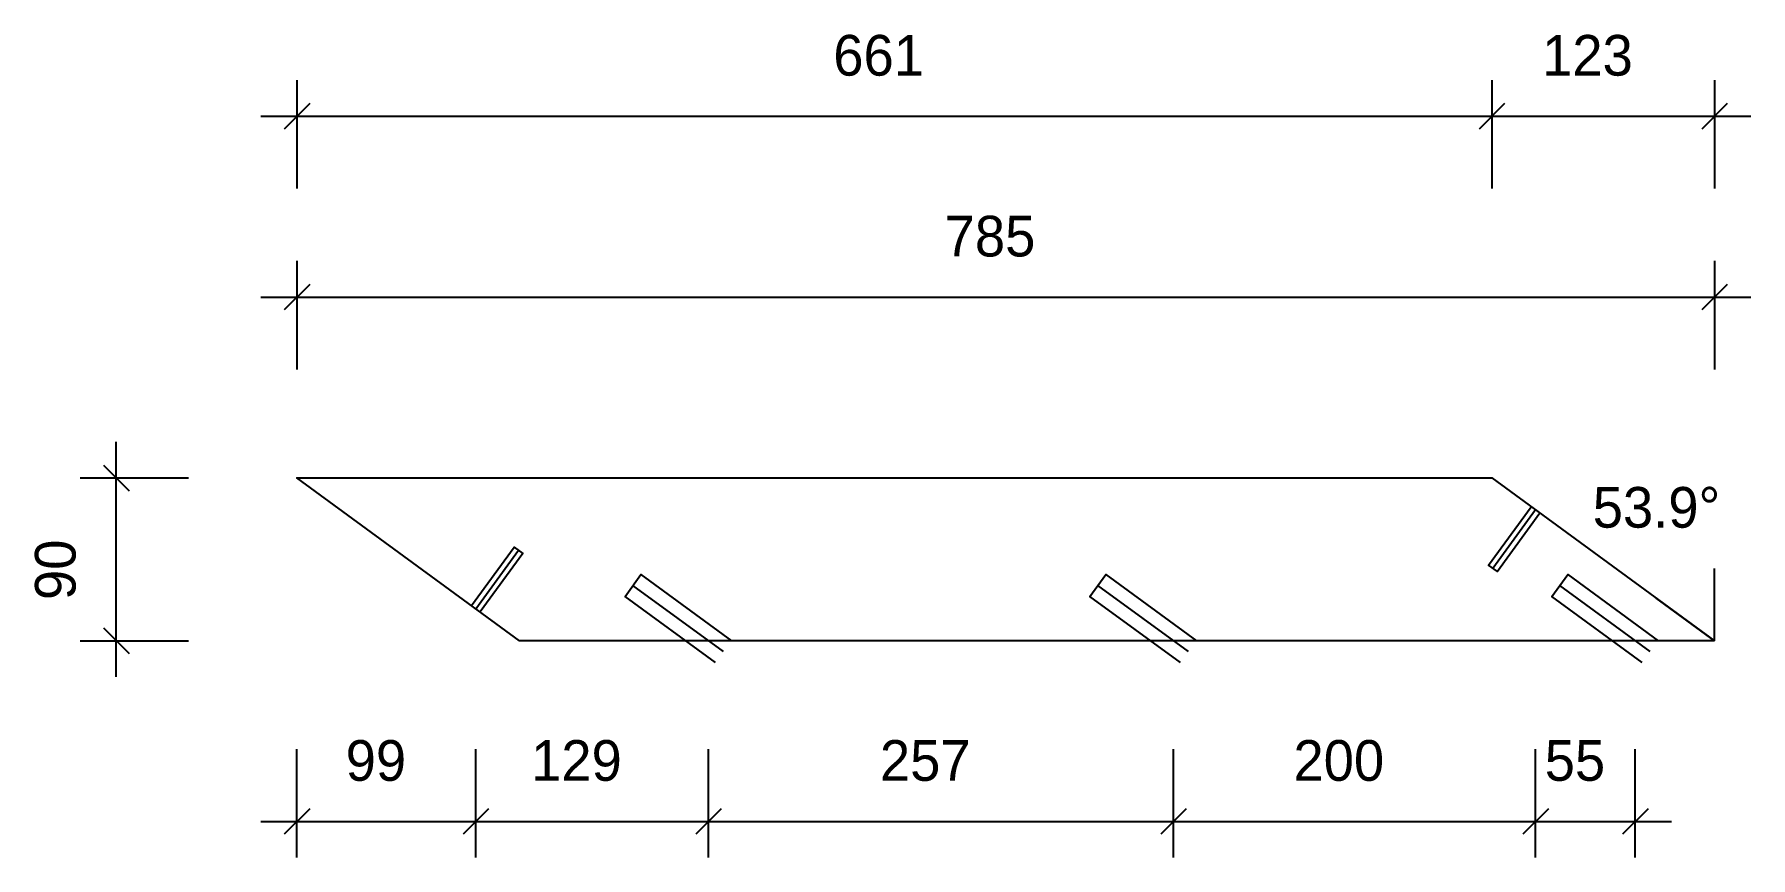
# Model space of a CAD drawing. Header units: millimetres. Extents: x -145 to 805, y -120 to 335.
import ezdxf
from ezdxf.enums import TextEntityAlignment as Align

# ---------------------------------------------------------------- set-up
doc = ezdxf.new("R2010")
doc.units = ezdxf.units.MM
for name, color, linetype in [('CONTOUR', 7, 'CONTINUOUS'), ('DIMLINES', 7, 'CONTINUOUS'), ('DIMLINESTEXT', 7, 'CONTINUOUS'), ('DRILLINGSSIDE', 7, 'CONTINUOUS')]:
    doc.layers.add(name, color=color, linetype=linetype)

msp = doc.modelspace()

# ---------------------------------------------------------------- linework, layer by layer
at = {"layer": 'CONTOUR', "color": 0, "linetype": '0'}
msp.add_lwpolyline([(784.688, 0), (123.276, 0), (0, 90), (661.412, 90), (784.688, 0)], dxfattribs=at)
at = {"layer": 'DIMLINES', "color": 0}
for p, q in [((0, 310), (0, 250)), ((661.412, 310), (661.412, 250)), ((784.688, 310), (784.688, 250)), ((7.071, 297.071), (-7.071, 282.929)), ((668.483, 297.071), (654.341, 282.929)), ((791.759, 297.071), (777.617, 282.929)), ((-20, 290), (804.688, 290)), ((0, 210), (0, 150)), ((784.688, 210), (784.688, 150)), ((7.071, 197.071), (-7.071, 182.929)), ((791.759, 197.071), (777.617, 182.929)), ((-20, 190), (804.688, 190)), ((-100, -20), (-100, 110)), ((-107.071, 97.071), (-92.929, 82.929)), ((-120, 90), (-60, 90)), ((784.688, 0), (784.688, 40)), ((784.688, 0), (752.381, 23.586)), ((-120, 0), (-60, 0)), ((-107.071, 7.071), (-92.929, -7.071)), ((0, -120), (0, -60)), ((99.046, -120), (99.046, -60)), ((227.83, -120), (227.83, -60)), ((485.187, -120), (485.187, -60)), ((685.642, -120), (685.642, -60)), ((740.806, -120), (740.806, -60)), ((7.071, -92.929), (-7.071, -107.071)), ((106.117, -92.929), (91.975, -107.071)), ((234.901, -92.929), (220.759, -107.071)), ((492.258, -92.929), (478.116, -107.071)), ((692.713, -92.929), (678.571, -107.071)), ((747.877, -92.929), (733.735, -107.071)), ((-20, -100), (760.806, -100))]:
    msp.add_line(p, q, dxfattribs=at)
at = {"layer": 'DRILLINGSSIDE', "color": 3}
for p, q in [((685.642, 72.311), (662.056, 40.004)), ((99.046, 17.689), (122.632, 49.996)), ((236.127, -6.057), (186.038, 30.511)), ((493.484, -6.057), (443.395, 30.511)), ((749.103, -6.057), (699.014, 30.511))]:
    msp.add_line(p, q, dxfattribs=at)
at = {"layer": 'DRILLINGSSIDE', "color": 3, "linetype": '3'}
for points in [[(688.065, 70.542), (664.479, 38.235), (659.633, 41.773), (683.219, 74.08)], [(96.623, 19.458), (120.209, 51.765), (125.055, 48.227), (101.469, 15.92)], [(231.704, -12.115), (181.615, 24.454), (190.46, 36.568), (240.549, 0)], [(489.061, -12.115), (438.972, 24.454), (447.817, 36.568), (497.906, 0)], [(744.681, -12.115), (694.591, 24.454), (703.436, 36.568), (753.525, 0)]]:
    msp.add_lwpolyline(points, dxfattribs=at)

# ---------------------------------------------------------------- texts
at = {"layer": 'DIMLINESTEXT'}
for s, p in [('661', (296.901, 335)), ('123', (689.245, 335)), ('785', (358.539, 235)), ('53.9°', (717.27, 85))]:
    msp.add_text(s, height=22.5, dxfattribs=at).set_placement(p, align=Align.TOP_LEFT)
for s, rotation, p in [('90', 90, (-145, 22.463)), ('99', -360, (26.987, -55)), ('129', -360, (129.633, -55)), ('257', -360, (322.703, -55)), ('200', -360, (551.609, -55)), ('55', -360, (690.687, -55))]:
    msp.add_text(s, height=22.5, rotation=rotation, dxfattribs=at).set_placement(p, align=Align.TOP_LEFT)

doc.saveas('drawing.dxf')
